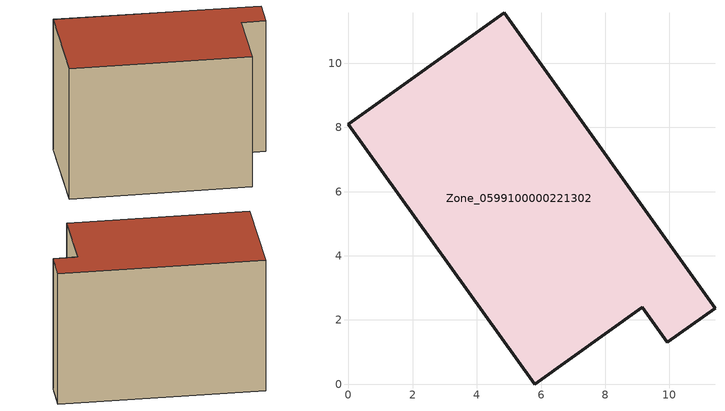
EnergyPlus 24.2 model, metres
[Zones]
Zone_0599100000221302
 floor ground (C_G): 0,8.1 4.86,11.57 11.42,2.36 9.94,1.31 9.16,2.4 5.8,0 z0
 wall outside (C_F): 4.86,11.57 0,8.1 5.8,0 9.16,2.4 9.94,1.31 11.42,2.36 4.86,11.57 z0:7.85
 roof outside (C_R): 11.42,2.36 4.86,11.57 0,8.1 5.8,0 9.16,2.4 9.94,1.31 z7.85
[BUILDING]
Pand.0599100000221302: North Axis=0; Terrain=City; Loads Convergence Tolerance Value=0.04; Temperature Convergence Tolerance Value=0.4; Solar Distribution=FullExterior; Maximum Number of Warmup Days=25; Minimum Number of Warmup Days=1
[Site:Location]
Rotterdam.The.Hague.AP_ZH_NLD Design_Conditions: Latitude=51.96; Longitude=4.45; Time Zone=1; Elevation=-4.5
[SITE:GROUNDTEMPERATURE:BUILDINGSURFACE]
18, 18, 18, 18, 18, 18, 18, 18, 18, 18, 18, 18
[MATERIAL] Thermal Absorptance=0.9; Solar Absorptance=0.7; Visible Absorptance=0.7
Name | Roughness | Thickness | Conductivity | Density | Specific Heat
G.TC.1975-1991 | MediumSmooth | 0.15 | 0.288461 | 540 | 1210
F.TC.1975-1991 | Rough | 0.3 | 0.230769 | 1920 | 840
R.TC.1975-1991 | MediumRough | 0.2 | 0.153846 | 1500 | 1000
[CONSTRUCTION]
C_G: G.TC.1975-1991
C_F: F.TC.1975-1991
C_R: R.TC.1975-1991
[ZONE]
Zone_0599100000221302: Type=1; Multiplier=1; Ceiling Height=Autocalculate; Volume=Autocalculate; Floor Area=autocalculate; Part of Total Floor Area=Yes
[ZONEINFILTRATION:DESIGNFLOWRATE]
Infil_Zone_0599100000221302: Zone or ZoneList or Space or SpaceList=Zone_0599100000221302; Schedule=AlwaysOn; Design Flow Rate Calculation Method=Flow/Area; Flow Rate per Floor Area=0.003; Constant Term Coefficient=1; Temperature Term Coefficient=0; Velocity Term Coefficient=0; Velocity Squared Term Coefficient=0
[HVACTEMPLATE:ZONE:IDEALLOADSAIRSYSTEM]
Zone_0599100000221302: Maximum Heating Supply Air Temperature=50; Minimum Cooling Supply Air Temperature=13; Maximum Heating Supply Air Humidity Ratio=0.0156; Minimum Cooling Supply Air Humidity Ratio=0.0077; Heating Limit=NoLimit; Cooling Limit=NoLimit; Dehumidification Control Type=ConstantSensibleHeatRatio; Cooling Sensible Heat Ratio=0.7; Dehumidification Setpoint=60; Humidification Control Type=None; Humidification Setpoint=30; Outdoor Air Method=None; Outdoor Air Flow Rate per Person=0.00944; Outdoor Air Flow Rate per Zone Floor Area=0; Outdoor Air Flow Rate per Zone=0; Demand Controlled Ventilation Type=None; Outdoor Air Economizer Type=NoEconomizer; Heat Recovery Type=None; Sensible Heat Recovery Effectiveness=0.7; Latent Heat Recovery Effectiveness=0.65
[ZONECONTROL:THERMOSTAT]
ThermostatControl_Zone_0599100000221302: Zone or ZoneList=Zone_0599100000221302; Control Type Schedule=DualSetpointControlType; Control 1=Thermostat_Zone_0599100000221302; Temperature Difference Between Cutout And Setpoint=0
[THERMOSTATSETPOINT:DUALSETPOINT]
Thermostat_Zone_0599100000221302: Heating Setpoint Temperature Schedule=HeatingSetpoint_Zone_0599100000221302; Cooling Setpoint Temperature Schedule=CoolingSetpoint_Zone_0599100000221302
[SCHEDULE:COMPACT]
HeatingSetpoint_Zone_0599100000221302: Through: 12/31, For: AllDays, Until: 24:00, 21
CoolingSetpoint_Zone_0599100000221302: Through: 12/31, For: AllDays, Until: 24:00, 24
DualSetpointControlType: Through: 12/31, For: AllDays, Until: 24:00, 4
AlwaysOn: Through: 12/31, For: AllDays, Until: 24:00, 1
